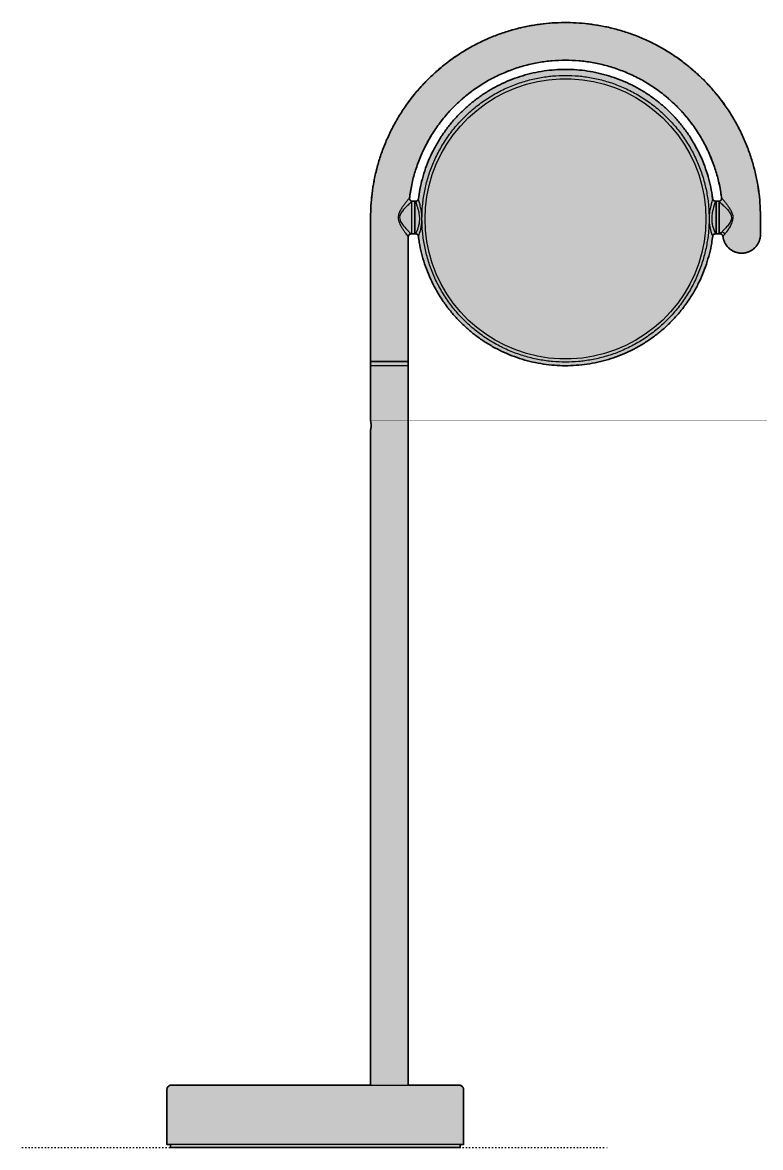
# Model space of a CAD drawing. Header units: millimetres. Extents: x 0 to 638, y -299 to 379.
# Drawn here: x 0 to 248.7, y 0 to 379 of the extents above; entities that cross this region are included whole.
import ezdxf

# ---------------------------------------------------------------- set-up
doc = ezdxf.new("R2010")
doc.units = ezdxf.units.MM
doc.linetypes.add('Dots', pattern=[1, 0, -1])
doc.layers.add('Blocks', color=7, linetype='Continuous')
doc.layers.add('Blocks$Fill', color=7, linetype='Continuous', true_color=0xffffff)
for name, color, linetype, lineweight, true_color in [('Blocks$Inner', 7, 'Continuous', 25, 0x007f00), ('Blocks$Outline', 7, 'Continuous', 35, 0xff3f3f), ('Groud', 7, 'Dots', 25, 0x243775)]:
    doc.layers.add(name, color=color, linetype=linetype, lineweight=lineweight, true_color=true_color)

# ---------------------------------------------------------------- blocks, each defined once
blk = doc.blocks.new('Marselis Table Lamp Side')
at = {"layer": 'Blocks$Fill', "extrusion": (0, 0, -1)}
h = blk.add_hatch(color=256, dxfattribs=at)
h.paths.add_polyline_path([(-117.31, 244.8), (-117.31, 244.8), (-117.31, 244.79), (-117.31, 244.79), (-117.31, 244.79), (-117.31, 244.79), (-117.31, 244.79), (-117.31, 244.79), (-117.31, 263.3), (-117.31, 313.3), (-117.33, 314.76), (-117.38, 316.23), (-117.46, 317.71), (-117.58, 319.2), (-117.73, 320.71), (-117.92, 322.22), (-118.15, 323.73), (-118.41, 325.25), (-118.71, 326.78), (-119.05, 328.31), (-119.43, 329.85), (-119.85, 331.38), (-120.31, 332.91), (-120.81, 334.44), (-121.35, 335.96), (-121.93, 337.48), (-122.55, 339), (-123.21, 340.5), (-123.91, 341.99), (-124.65, 343.48), (-125.44, 344.94), (-126.26, 346.4), (-127.12, 347.83), (-128.02, 349.25), (-128.96, 350.65), (-129.94, 352.03), (-130.96, 353.38), (-132.01, 354.71), (-133.09, 356.01), (-134.22, 357.29), (-135.37, 358.54), (-136.56, 359.76), (-137.77, 360.94), (-139.02, 362.1), (-140.3, 363.22), (-141.6, 364.31), (-142.93, 365.36), (-144.29, 366.37), (-145.66, 367.35), (-147.06, 368.29), (-148.48, 369.19), (-149.92, 370.05), (-151.37, 370.88), (-152.84, 371.66), (-154.32, 372.4), (-155.81, 373.1), (-157.32, 373.77), (-158.83, 374.39), (-160.35, 374.97), (-161.87, 375.51), (-163.4, 376.01), (-164.94, 376.46), (-166.47, 376.88), (-168, 377.26), (-169.53, 377.6), (-171.06, 377.9), (-172.58, 378.17), (-174.1, 378.39), (-175.61, 378.58), (-177.11, 378.73), (-178.6, 378.85), (-180.08, 378.93), (-181.56, 378.98), (-183.01, 379), (-184.47, 378.98), (-185.94, 378.93), (-187.42, 378.85), (-188.92, 378.73), (-190.42, 378.58), (-191.93, 378.39), (-193.45, 378.17), (-194.97, 377.9), (-196.5, 377.6), (-198.03, 377.26), (-199.56, 376.88), (-201.09, 376.46), (-202.62, 376.01), (-204.15, 375.51), (-205.68, 374.97), (-207.2, 374.39), (-208.71, 373.77), (-210.21, 373.1), (-211.71, 372.4), (-213.19, 371.66), (-214.66, 370.88), (-216.11, 370.05), (-217.55, 369.19), (-218.97, 368.29), (-220.36, 367.35), (-221.74, 366.37), (-223.09, 365.36), (-224.42, 364.31), (-225.73, 363.22), (-227, 362.1), (-228.25, 360.94), (-229.47, 359.76), (-230.66, 358.54), (-231.81, 357.29), (-232.93, 356.01), (-234.02, 354.71), (-235.07, 353.38), (-236.09, 352.03), (-237.06, 350.65), (-238, 349.25), (-238.91, 347.83), (-239.77, 346.4), (-240.59, 344.94), (-241.37, 343.48), (-242.12, 341.99), (-242.82, 340.5), (-243.48, 339), (-244.1, 337.48), (-244.68, 335.96), (-245.22, 334.44), (-245.72, 332.91), (-246.18, 331.38), (-246.6, 329.85), (-246.98, 328.31), (-247.32, 326.78), (-247.62, 325.25), (-247.88, 323.73), (-248.11, 322.22), (-248.29, 320.71), (-248.45, 319.2), (-248.57, 317.71), (-248.65, 316.23), (-248.7, 314.76), (-248.71, 313.3), (-248.71, 307.65), (-248.71, 307.51), (-248.71, 307.38), (-248.7, 307.24), (-248.69, 307.1), (-248.68, 306.96), (-248.66, 306.82), (-248.64, 306.67), (-248.61, 306.53), (-248.59, 306.39), (-248.56, 306.25), (-248.52, 306.1), (-248.48, 305.96), (-248.44, 305.82), (-248.4, 305.67), (-248.35, 305.53), (-248.3, 305.39), (-248.24, 305.25), (-248.18, 305.11), (-248.12, 304.97), (-248.05, 304.83), (-247.98, 304.69), (-247.91, 304.55), (-247.83, 304.42), (-247.75, 304.29), (-247.66, 304.15), (-247.58, 304.02), (-247.49, 303.9), (-247.39, 303.77), (-247.29, 303.65), (-247.19, 303.53), (-247.09, 303.41), (-246.98, 303.29), (-246.87, 303.18), (-246.76, 303.07), (-246.64, 302.96), (-246.53, 302.86), (-246.41, 302.75), (-246.29, 302.66), (-246.16, 302.56), (-246.03, 302.47), (-245.91, 302.38), (-245.78, 302.29), (-245.64, 302.21), (-245.51, 302.13), (-245.38, 302.06), (-245.24, 301.99), (-245.1, 301.92), (-244.97, 301.86), (-244.83, 301.8), (-244.69, 301.74), (-244.55, 301.69), (-244.41, 301.64), (-244.27, 301.59), (-244.12, 301.55), (-243.98, 301.51), (-243.84, 301.47), (-243.7, 301.44), (-243.56, 301.41), (-243.42, 301.39), (-243.28, 301.37), (-243.14, 301.35), (-243.01, 301.33), (-242.87, 301.32), (-242.73, 301.31), (-242.59, 301.3), (-242.46, 301.3), (-242.32, 301.3), (-242.18, 301.3), (-242.04, 301.31), (-241.89, 301.32), (-241.75, 301.33), (-241.61, 301.35), (-241.46, 301.36), (-241.32, 301.39), (-241.17, 301.41), (-241.03, 301.44), (-240.88, 301.47), (-240.74, 301.51), (-240.59, 301.55), (-240.45, 301.6), (-240.3, 301.64), (-240.16, 301.69), (-240.02, 301.75), (-239.88, 301.81), (-239.73, 301.87), (-239.59, 301.94), (-239.45, 302.01), (-239.32, 302.08), (-239.18, 302.16), (-239.05, 302.24), (-238.91, 302.32), (-238.78, 302.41), (-238.65, 302.5), (-238.53, 302.59), (-238.4, 302.69), (-238.28, 302.79), (-238.16, 302.89), (-238.04, 303), (-237.93, 303.1), (-237.82, 303.22), (-237.71, 303.33), (-237.6, 303.45), (-237.5, 303.56), (-237.4, 303.69), (-237.31, 303.81), (-237.21, 303.93), (-237.13, 304.06), (-237.04, 304.19), (-236.96, 304.32), (-236.88, 304.45), (-236.8, 304.58), (-236.73, 304.72), (-236.66, 304.85), (-236.6, 304.99), (-236.54, 305.12), (-236.48, 305.26), (-236.43, 305.4), (-236.37, 305.54), (-236.33, 305.68), (-236.28, 305.82), (-236.24, 305.95), (-236.21, 306.09), (-236.17, 306.23), (-236.14, 306.37), (-236.12, 306.51), (-236.09, 306.64), (-236.07, 306.78), (-236.06, 306.92), (-236.06, 306.92), (-236.05, 306.94), (-236.05, 306.96), (-236.05, 306.98), (-236.04, 307), (-236.04, 307.02), (-236.03, 307.04), (-236.03, 307.06), (-236.02, 307.08), (-236.02, 307.1), (-236.01, 307.13), (-236, 307.15), (-235.99, 307.17), (-235.98, 307.19), (-235.98, 307.21), (-235.97, 307.23), (-235.96, 307.25), (-235.95, 307.27), (-235.93, 307.29), (-235.92, 307.31), (-235.91, 307.33), (-235.9, 307.35), (-235.88, 307.37), (-235.87, 307.39), (-235.86, 307.41), (-235.84, 307.43), (-235.83, 307.44), (-235.81, 307.46), (-235.8, 307.48), (-235.78, 307.5), (-235.76, 307.51), (-235.75, 307.53), (-235.73, 307.55), (-235.71, 307.56), (-235.69, 307.58), (-235.67, 307.59), (-235.65, 307.61), (-235.63, 307.62), (-235.62, 307.63), (-235.6, 307.65), (-235.58, 307.66), (-235.55, 307.67), (-235.53, 307.68), (-235.51, 307.69), (-235.49, 307.7), (-235.47, 307.71), (-235.45, 307.72), (-235.43, 307.73), (-235.41, 307.74), (-235.39, 307.75), (-235.36, 307.75), (-235.34, 307.76), (-235.32, 307.77), (-235.3, 307.77), (-235.28, 307.78), (-235.25, 307.78), (-235.23, 307.79), (-235.21, 307.79), (-235.19, 307.79), (-235.17, 307.79), (-235.15, 307.8), (-235.13, 307.8), (-235.1, 307.8), (-235.08, 307.8), (-235.06, 307.8), (-234.76, 307.8), (-233.76, 307.8), (-233.56, 307.8), (-233.56, 307.8), (-233.41, 307.78), (-233.37, 307.77), (-233.33, 307.76), (-233.31, 307.76), (-233.29, 307.75), (-233.27, 307.75), (-233.25, 307.74), (-233.22, 307.73), (-233.2, 307.72), (-233.18, 307.71), (-233.16, 307.7), (-233.14, 307.69), (-233.12, 307.68), (-233.1, 307.67), (-233.08, 307.66), (-233.06, 307.65), (-233.04, 307.63), (-233.02, 307.62), (-233, 307.6), (-232.98, 307.59), (-232.96, 307.57), (-232.94, 307.56), (-232.92, 307.54), (-232.91, 307.53), (-232.9, 307.52), (-232.88, 307.5), (-232.87, 307.49), (-232.86, 307.48), (-232.85, 307.46), (-232.83, 307.45), (-232.82, 307.44), (-232.81, 307.42), (-232.8, 307.41), (-232.79, 307.39), (-232.78, 307.38), (-232.77, 307.36), (-232.76, 307.35), (-232.74, 307.32), (-232.72, 307.29), (-232.71, 307.26), (-232.69, 307.24), (-232.68, 307.21), (-232.67, 307.19), (-232.67, 307.18), (-232.66, 307.17), (-232.66, 307.15), (-232.65, 307.14), (-232.65, 307.12), (-232.64, 307.11), (-232.64, 307.1), (-232.64, 307.08), (-232.63, 307.07), (-232.63, 307.05), (-232.62, 307), (-232.11, 303.81), (-231.93, 302.91), (-231.72, 302.01), (-231.5, 301.12), (-231.02, 299.35), (-230.75, 298.47), (-230.47, 297.59), (-230.18, 296.72), (-229.86, 295.86), (-229.53, 295), (-229.19, 294.15), (-228.83, 293.3), (-228.45, 292.47), (-228.06, 291.63), (-227.65, 290.81), (-227.23, 289.99), (-226.79, 289.18), (-226.34, 288.38), (-225.87, 287.59), (-225.39, 286.81), (-224.89, 286.03), (-224.38, 285.27), (-223.86, 284.51), (-223.32, 283.77), (-222.77, 283.03), (-222.21, 282.31), (-221.63, 281.59), (-221.04, 280.89), (-220.43, 280.19), (-219.82, 279.51), (-219.19, 278.84), (-218.54, 278.18), (-217.89, 277.54), (-217.23, 276.9), (-216.55, 276.28), (-215.86, 275.67), (-215.16, 275.07), (-214.45, 274.49), (-213.73, 273.92), (-213, 273.36), (-212.26, 272.81), (-211.5, 272.28), (-210.74, 271.77), (-209.97, 271.26), (-209.19, 270.78), (-208.4, 270.3), (-207.61, 269.84), (-206.8, 269.4), (-205.99, 268.97), (-205.16, 268.55), (-204.34, 268.15), (-203.5, 267.77), (-202.66, 267.4), (-201.81, 267.05), (-200.95, 266.71), (-200.09, 266.39), (-199.22, 266.08), (-198.35, 265.79), (-197.47, 265.52), (-196.58, 265.26), (-195.69, 265.02), (-194.8, 264.79), (-193.9, 264.59), (-193, 264.39), (-192.1, 264.22), (-191.19, 264.06), (-190.28, 263.92), (-189.37, 263.79), (-188.46, 263.68), (-187.54, 263.59), (-186.62, 263.52), (-185.7, 263.46), (-184.79, 263.42), (-183.86, 263.39), (-182.94, 263.39), (-182.02, 263.4), (-181.1, 263.42), (-180.18, 263.47), (-179.26, 263.53), (-178.35, 263.61), (-177.43, 263.7), (-176.52, 263.81), (-175.61, 263.94), (-174.7, 264.08), (-173.79, 264.24), (-172.89, 264.42), (-171.99, 264.62), (-171.09, 264.83), (-170.2, 265.05), (-169.31, 265.3), (-168.43, 265.56), (-167.55, 265.84), (-166.68, 266.13), (-165.81, 266.44), (-164.95, 266.76), (-164.09, 267.1), (-163.24, 267.46), (-162.4, 267.83), (-161.56, 268.21), (-160.74, 268.62), (-159.92, 269.03), (-159.1, 269.46), (-158.3, 269.91), (-157.5, 270.37), (-156.71, 270.85), (-155.94, 271.34), (-155.17, 271.84), (-154.41, 272.36), (-153.66, 272.9), (-152.92, 273.44), (-152.19, 274), (-151.47, 274.58), (-150.76, 275.16), (-150.06, 275.76), (-149.37, 276.37), (-148.7, 277), (-148.03, 277.64), (-147.38, 278.29), (-146.74, 278.95), (-146.11, 279.62), (-145.5, 280.3), (-144.9, 281), (-144.31, 281.7), (-143.73, 282.42), (-143.17, 283.15), (-142.62, 283.89), (-142.08, 284.63), (-141.56, 285.39), (-141.05, 286.16), (-140.56, 286.93), (-140.08, 287.72), (-139.62, 288.51), (-139.17, 289.31), (-138.73, 290.12), (-138.31, 290.94), (-137.91, 291.77), (-137.52, 292.6), (-137.14, 293.44), (-136.78, 294.29), (-136.44, 295.14), (-136.11, 296), (-135.8, 296.86), (-135.51, 297.73), (-135.23, 298.61), (-134.97, 299.49), (-134.49, 301.26), (-134.27, 302.16), (-134.07, 303.05), (-133.89, 303.96), (-133.73, 304.86), (-133.58, 305.94), (-133.44, 307.02), (-133.43, 307.05), (-133.34, 307.23), (-133.32, 307.26), (-133.3, 307.3), (-133.29, 307.32), (-133.28, 307.33), (-133.27, 307.35), (-133.26, 307.37), (-133.24, 307.39), (-133.23, 307.4), (-133.22, 307.42), (-133.21, 307.43), (-133.19, 307.45), (-133.18, 307.47), (-133.17, 307.48), (-133.15, 307.5), (-133.14, 307.51), (-133.12, 307.53), (-133.11, 307.54), (-133.09, 307.55), (-133.08, 307.57), (-133.06, 307.58), (-133.04, 307.6), (-133.02, 307.61), (-133, 307.62), (-132.99, 307.64), (-132.97, 307.65), (-132.95, 307.66), (-132.93, 307.67), (-132.91, 307.68), (-132.89, 307.69), (-132.87, 307.7), (-132.85, 307.71), (-132.83, 307.72), (-132.8, 307.73), (-132.78, 307.74), (-132.76, 307.74), (-132.74, 307.75), (-132.72, 307.76), (-132.7, 307.76), (-132.66, 307.77), (-132.47, 307.8), (-131.26, 307.8), (-131.01, 307.8), (-130.99, 307.8), (-130.97, 307.8), (-130.95, 307.8), (-130.92, 307.8), (-130.9, 307.79), (-130.88, 307.79), (-130.85, 307.79), (-130.83, 307.78), (-130.81, 307.78), (-130.79, 307.77), (-130.76, 307.77), (-130.74, 307.76), (-130.72, 307.75), (-130.69, 307.75), (-130.67, 307.74), (-130.65, 307.73), (-130.62, 307.72), (-130.6, 307.71), (-130.58, 307.7), (-130.55, 307.69), (-130.53, 307.68), (-130.51, 307.66), (-130.49, 307.65), (-130.47, 307.64), (-130.45, 307.62), (-130.42, 307.61), (-130.4, 307.59), (-130.38, 307.58), (-130.36, 307.56), (-130.34, 307.54), (-130.32, 307.53), (-130.31, 307.51), (-130.29, 307.49), (-130.27, 307.47), (-130.25, 307.45), (-130.24, 307.43), (-130.22, 307.41), (-130.21, 307.39), (-130.19, 307.37), (-130.18, 307.35), (-130.16, 307.33), (-130.15, 307.3), (-130.14, 307.28), (-130.13, 307.26), (-130.11, 307.24), (-130.1, 307.21), (-130.09, 307.19), (-130.08, 307.17), (-130.07, 307.14), (-130.07, 307.12), (-130.06, 307.1), (-130.05, 307.08), (-130.05, 307.05), (-130.04, 307.03), (-130.03, 307.01), (-130.03, 306.98), (-130.03, 306.96), (-130.02, 306.94), (-130.02, 306.91), (-130.02, 306.89), (-130.02, 306.87), (-130.01, 306.84), (-130.01, 306.82), (-130.01, 306.8), (-130.01, 306.8), (-130.01, 306.8), (-130.01, 306.8), (-130.01, 264.8), (-130.01, 21), (-147.16, 21), (-147.2, 21), (-147.23, 21), (-147.26, 21), (-147.3, 20.99), (-147.33, 20.99), (-147.37, 20.99), (-147.4, 20.98), (-147.44, 20.97), (-147.47, 20.97), (-147.51, 20.96), (-147.54, 20.95), (-147.58, 20.94), (-147.61, 20.93), (-147.65, 20.92), (-147.68, 20.91), (-147.72, 20.89), (-147.75, 20.88), (-147.78, 20.87), (-147.82, 20.85), (-147.85, 20.83), (-147.89, 20.81), (-147.92, 20.8), (-147.95, 20.78), (-147.98, 20.76), (-148.02, 20.73), (-148.05, 20.71), (-148.08, 20.69), (-148.11, 20.66), (-148.14, 20.64), (-148.17, 20.61), (-148.2, 20.59), (-148.22, 20.56), (-148.25, 20.53), (-148.28, 20.5), (-148.3, 20.48), (-148.33, 20.45), (-148.35, 20.42), (-148.38, 20.38), (-148.4, 20.35), (-148.42, 20.32), (-148.44, 20.29), (-148.46, 20.26), (-148.48, 20.22), (-148.5, 20.19), (-148.51, 20.16), (-148.53, 20.12), (-148.54, 20.09), (-148.56, 20.05), (-148.57, 20.02), (-148.58, 19.98), (-148.6, 19.95), (-148.61, 19.91), (-148.62, 19.88), (-148.62, 19.84), (-148.63, 19.81), (-148.64, 19.77), (-148.64, 19.74), (-148.65, 19.7), (-148.65, 19.67), (-148.66, 19.63), (-148.66, 19.6), (-148.66, 19.57), (-148.66, 19.53), (-148.66, 19.5), (-148.66, 1), (-147.46, 1), (-147.46, 0), (-49.86, 0), (-49.86, 1), (-48.66, 1), (-48.66, 7), (-48.67, 7.11), (-48.7, 8.54), (-48.7, 9.86), (-48.66, 10.99), (-48.66, 10.99), (-48.66, 10.99), (-48.66, 10.99), (-48.66, 10.99), (-48.66, 10.99), (-48.66, 10.99), (-48.66, 10.99), (-48.66, 10.98), (-48.66, 10.97), (-48.66, 19.5), (-48.66, 19.53), (-48.67, 19.57), (-48.67, 19.6), (-48.67, 19.63), (-48.67, 19.67), (-48.68, 19.7), (-48.68, 19.74), (-48.69, 19.77), (-48.7, 19.81), (-48.7, 19.84), (-48.71, 19.88), (-48.72, 19.91), (-48.73, 19.95), (-48.74, 19.98), (-48.76, 20.02), (-48.77, 20.05), (-48.78, 20.09), (-48.8, 20.12), (-48.81, 20.16), (-48.83, 20.19), (-48.85, 20.22), (-48.87, 20.26), (-48.89, 20.29), (-48.91, 20.32), (-48.93, 20.35), (-48.95, 20.38), (-48.98, 20.42), (-49, 20.45), (-49.02, 20.48), (-49.05, 20.5), (-49.08, 20.53), (-49.1, 20.56), (-49.13, 20.59), (-49.16, 20.61), (-49.19, 20.64), (-49.22, 20.66), (-49.25, 20.69), (-49.28, 20.71), (-49.31, 20.73), (-49.34, 20.76), (-49.38, 20.78), (-49.41, 20.8), (-49.44, 20.81), (-49.47, 20.83), (-49.51, 20.85), (-49.54, 20.87), (-49.58, 20.88), (-49.61, 20.89), (-49.65, 20.91), (-49.68, 20.92), (-49.72, 20.93), (-49.75, 20.94), (-49.79, 20.95), (-49.82, 20.96), (-49.86, 20.97), (-49.89, 20.97), (-49.93, 20.98), (-49.96, 20.99), (-49.99, 20.99), (-50.03, 20.99), (-50.06, 21), (-50.1, 21), (-50.13, 21), (-50.16, 21), (-98.66, 21), (-117.31, 21), (-117.31, 241.82), (-117.32, 241.86), (-117.34, 241.91), (-117.36, 242.03), (-117.39, 242.17), (-117.42, 242.32), (-117.44, 242.46), (-117.45, 242.55), (-117.46, 242.64), (-117.48, 242.86), (-117.48, 242.98), (-117.49, 243.1), (-117.49, 243.23), (-117.49, 243.35), (-117.49, 243.48), (-117.49, 243.6), (-117.48, 243.72), (-117.47, 243.83), (-117.46, 243.95), (-117.45, 244.06), (-117.42, 244.26), (-117.39, 244.44), (-117.36, 244.58), (-117.34, 244.7)], flags=0)
h.paths.add_polyline_path([(-133.41, 319.62), (-133.93, 322.81), (-134.11, 323.71), (-134.31, 324.61), (-134.53, 325.5), (-134.76, 326.39), (-135.28, 328.15), (-135.56, 329.03), (-135.86, 329.9), (-136.17, 330.76), (-136.5, 331.62), (-136.85, 332.47), (-137.21, 333.32), (-137.59, 334.15), (-137.98, 334.99), (-138.39, 335.81), (-138.81, 336.63), (-139.25, 337.43), (-139.7, 338.24), (-140.17, 339.03), (-140.65, 339.81), (-141.15, 340.58), (-141.66, 341.35), (-142.18, 342.1), (-142.72, 342.85), (-143.27, 343.59), (-143.83, 344.31), (-144.41, 345.03), (-145, 345.73), (-145.61, 346.42), (-146.23, 347.1), (-146.86, 347.77), (-147.5, 348.43), (-148.15, 349.08), (-148.82, 349.71), (-149.5, 350.34), (-150.18, 350.95), (-150.88, 351.54), (-151.59, 352.13), (-152.32, 352.7), (-153.05, 353.26), (-153.79, 353.8), (-154.54, 354.33), (-155.3, 354.85), (-156.07, 355.35), (-156.85, 355.84), (-157.64, 356.31), (-158.44, 356.77), (-159.25, 357.21), (-160.06, 357.64), (-160.88, 358.06), (-161.71, 358.46), (-162.55, 358.84), (-163.39, 359.21), (-164.24, 359.56), (-165.1, 359.9), (-165.96, 360.22), (-166.83, 360.53), (-167.7, 360.81), (-168.58, 361.09), (-169.47, 361.35), (-170.35, 361.59), (-171.25, 361.81), (-172.14, 362.02), (-173.04, 362.21), (-173.95, 362.39), (-174.86, 362.54), (-175.77, 362.69), (-176.68, 362.81), (-177.59, 362.92), (-178.51, 363.01), (-179.43, 363.08), (-180.34, 363.14), (-181.26, 363.18), (-182.18, 363.21), (-183.11, 363.21), (-184.03, 363.2), (-184.95, 363.18), (-185.87, 363.13), (-186.79, 363.07), (-187.7, 362.99), (-188.62, 362.9), (-189.53, 362.79), (-190.44, 362.66), (-191.35, 362.51), (-192.26, 362.35), (-193.16, 362.17), (-194.06, 361.98), (-194.96, 361.77), (-195.85, 361.54), (-196.74, 361.3), (-197.62, 361.03), (-198.5, 360.76), (-199.37, 360.47), (-200.24, 360.16), (-201.1, 359.83), (-201.96, 359.49), (-202.81, 359.14), (-203.65, 358.76), (-204.48, 358.38), (-205.31, 357.97), (-206.13, 357.56), (-206.94, 357.12), (-207.75, 356.68), (-208.54, 356.22), (-209.33, 355.74), (-210.11, 355.25), (-210.88, 354.74), (-211.64, 354.22), (-212.39, 353.69), (-213.13, 353.14), (-213.86, 352.58), (-214.58, 352.01), (-215.29, 351.42), (-215.98, 350.82), (-216.67, 350.21), (-217.35, 349.59), (-218.01, 348.95), (-218.66, 348.3), (-219.3, 347.64), (-219.93, 346.96), (-220.54, 346.28), (-221.15, 345.59), (-221.73, 344.88), (-222.31, 344.16), (-222.87, 343.43), (-223.42, 342.7), (-223.96, 341.95), (-224.48, 341.19), (-224.99, 340.42), (-225.48, 339.65), (-225.96, 338.86), (-226.42, 338.07), (-226.87, 337.27), (-227.31, 336.46), (-227.73, 335.64), (-228.13, 334.81), (-228.52, 333.98), (-228.89, 333.14), (-229.25, 332.29), (-229.59, 331.44), (-229.92, 330.58), (-230.23, 329.72), (-230.53, 328.85), (-230.81, 327.97), (-231.07, 327.09), (-231.31, 326.2), (-231.76, 324.42), (-231.96, 323.52), (-232.15, 322.62), (-232.31, 321.72), (-232.44, 320.81), (-232.58, 319.59), (-232.59, 319.59), (-232.59, 319.59), (-232.59, 319.59), (-232.59, 319.59), (-232.59, 319.59), (-232.59, 319.59), (-232.6, 319.59), (-232.6, 319.59), (-232.6, 319.58), (-232.6, 319.58), (-232.6, 319.58), (-232.6, 319.58), (-232.61, 319.58), (-232.61, 319.58), (-232.61, 319.58), (-232.61, 319.58), (-232.61, 319.57), (-232.61, 319.57), (-232.61, 319.57), (-232.61, 319.57), (-232.61, 319.57), (-232.62, 319.57), (-232.62, 319.57), (-232.62, 319.57), (-232.62, 319.56), (-232.62, 319.56), (-232.62, 319.56), (-232.62, 319.56), (-232.62, 319.56), (-232.62, 319.55), (-232.63, 319.55), (-232.63, 319.55), (-232.63, 319.55), (-232.63, 319.54), (-232.63, 319.54), (-232.63, 319.54), (-232.63, 319.53), (-232.64, 319.49), (-232.65, 319.47), (-232.65, 319.45), (-232.66, 319.44), (-232.67, 319.42), (-232.67, 319.4), (-232.68, 319.39), (-232.69, 319.37), (-232.7, 319.35), (-232.71, 319.33), (-232.72, 319.32), (-232.73, 319.3), (-232.74, 319.28), (-232.75, 319.27), (-232.76, 319.25), (-232.77, 319.23), (-232.78, 319.22), (-232.79, 319.2), (-232.81, 319.18), (-232.82, 319.17), (-232.83, 319.15), (-232.85, 319.13), (-232.86, 319.12), (-232.88, 319.1), (-232.89, 319.09), (-232.91, 319.07), (-232.92, 319.06), (-232.94, 319.04), (-232.96, 319.03), (-232.97, 319.01), (-232.99, 319), (-233.01, 318.99), (-233.03, 318.97), (-233.05, 318.96), (-233.07, 318.95), (-233.08, 318.94), (-233.1, 318.93), (-233.12, 318.91), (-233.15, 318.9), (-233.17, 318.89), (-233.19, 318.88), (-233.21, 318.87), (-233.23, 318.87), (-233.25, 318.86), (-233.27, 318.85), (-233.29, 318.84), (-233.32, 318.84), (-233.34, 318.83), (-233.35, 318.83), (-233.37, 318.83), (-233.4, 318.82), (-233.52, 318.81), (-233.55, 318.81), (-233.58, 318.8), (-233.58, 318.8), (-233.58, 318.8), (-233.58, 318.8), (-233.58, 318.8), (-233.58, 318.8), (-233.58, 318.8), (-233.58, 318.8), (-233.58, 318.8), (-233.58, 318.8), (-233.58, 318.8), (-233.58, 318.8), (-233.58, 318.8), (-233.76, 318.8), (-234.76, 318.8), (-234.79, 318.8), (-234.81, 318.81), (-234.83, 318.81), (-234.85, 318.82), (-234.87, 318.82), (-234.89, 318.83), (-234.92, 318.84), (-234.94, 318.85), (-234.96, 318.85), (-234.98, 318.86), (-235, 318.87), (-235.02, 318.88), (-235.05, 318.89), (-235.07, 318.9), (-235.09, 318.92), (-235.11, 318.93), (-235.13, 318.94), (-235.15, 318.95), (-235.17, 318.97), (-235.19, 318.98), (-235.21, 319), (-235.23, 319.01), (-235.25, 319.03), (-235.27, 319.05), (-235.29, 319.06), (-235.31, 319.08), (-235.32, 319.1), (-235.34, 319.12), (-235.36, 319.14), (-235.37, 319.16), (-235.39, 319.18), (-235.41, 319.2), (-235.42, 319.22), (-235.44, 319.24), (-235.45, 319.26), (-235.46, 319.28), (-235.47, 319.3), (-235.49, 319.33), (-235.5, 319.35), (-235.51, 319.37), (-235.52, 319.39), (-235.53, 319.42), (-235.54, 319.44), (-235.55, 319.46), (-235.56, 319.49), (-235.56, 319.51), (-235.57, 319.53), (-235.58, 319.56), (-235.58, 319.58), (-235.59, 319.6), (-235.59, 319.63), (-235.59, 319.65), (-235.6, 319.68), (-235.6, 319.7), (-235.6, 319.72), (-235.6, 319.75), (-235.61, 319.77), (-235.61, 319.79), (-235.61, 319.81), (-235.61, 319.84), (-235.6, 319.86), (-235.6, 319.88), (-235.6, 319.9), (-235.6, 319.92), (-235.45, 321.01), (-235.28, 322.11), (-235.08, 323.21), (-234.86, 324.31), (-234.61, 325.42), (-234.34, 326.52), (-234.04, 327.63), (-233.71, 328.74), (-233.36, 329.85), (-232.99, 330.96), (-232.58, 332.06), (-232.15, 333.16), (-231.69, 334.26), (-231.21, 335.35), (-230.7, 336.44), (-230.16, 337.52), (-229.59, 338.59), (-229, 339.65), (-228.38, 340.7), (-227.74, 341.74), (-227.06, 342.77), (-226.37, 343.79), (-225.64, 344.79), (-224.89, 345.78), (-224.12, 346.75), (-223.33, 347.71), (-222.5, 348.65), (-221.66, 349.57), (-220.8, 350.47), (-219.91, 351.35), (-219, 352.21), (-218.07, 353.05), (-217.12, 353.87), (-216.15, 354.66), (-215.17, 355.43), (-214.17, 356.18), (-213.15, 356.9), (-212.11, 357.6), (-211.07, 358.27), (-210, 358.91), (-208.93, 359.53), (-207.84, 360.12), (-206.75, 360.69), (-205.64, 361.23), (-204.53, 361.74), (-203.41, 362.22), (-202.28, 362.67), (-201.15, 363.1), (-200.01, 363.5), (-198.87, 363.87), (-197.72, 364.22), (-196.58, 364.54), (-195.43, 364.83), (-194.28, 365.09), (-193.14, 365.32), (-191.99, 365.53), (-190.85, 365.72), (-189.72, 365.87), (-188.58, 366.01), (-187.46, 366.11), (-186.34, 366.2), (-185.22, 366.25), (-184.11, 366.29), (-183.01, 366.3), (-181.91, 366.29), (-180.81, 366.25), (-179.69, 366.2), (-178.57, 366.11), (-177.44, 366.01), (-176.31, 365.87), (-175.17, 365.72), (-174.03, 365.53), (-172.89, 365.32), (-171.74, 365.09), (-170.6, 364.83), (-169.45, 364.54), (-168.3, 364.22), (-167.16, 363.87), (-166.02, 363.5), (-164.88, 363.1), (-163.75, 362.67), (-162.62, 362.22), (-161.5, 361.74), (-160.38, 361.23), (-159.28, 360.69), (-158.18, 360.12), (-157.1, 359.53), (-156.02, 358.91), (-154.96, 358.27), (-153.91, 357.6), (-152.88, 356.9), (-151.86, 356.18), (-150.86, 355.43), (-149.87, 354.66), (-148.91, 353.87), (-147.96, 353.05), (-147.03, 352.21), (-146.12, 351.35), (-145.23, 350.47), (-144.37, 349.57), (-143.52, 348.65), (-142.7, 347.71), (-141.9, 346.75), (-141.13, 345.78), (-140.38, 344.79), (-139.66, 343.79), (-138.96, 342.77), (-138.29, 341.74), (-137.65, 340.7), (-137.03, 339.65), (-136.43, 338.59), (-135.87, 337.52), (-135.33, 336.44), (-134.82, 335.35), (-134.33, 334.26), (-133.88, 333.16), (-133.44, 332.06), (-133.04, 330.96), (-132.66, 329.85), (-132.31, 328.74), (-131.99, 327.63), (-131.69, 326.52), (-131.42, 325.42), (-131.17, 324.31), (-130.95, 323.21), (-130.75, 322.11), (-130.58, 321.01), (-130.43, 319.92), (-130.43, 319.9), (-130.42, 319.88), (-130.42, 319.86), (-130.42, 319.84), (-130.42, 319.81), (-130.42, 319.79), (-130.42, 319.77), (-130.42, 319.75), (-130.42, 319.72), (-130.43, 319.7), (-130.43, 319.68), (-130.43, 319.65), (-130.44, 319.63), (-130.44, 319.6), (-130.45, 319.58), (-130.45, 319.56), (-130.46, 319.53), (-130.46, 319.51), (-130.47, 319.49), (-130.48, 319.46), (-130.49, 319.44), (-130.5, 319.42), (-130.51, 319.39), (-130.52, 319.37), (-130.53, 319.35), (-130.54, 319.33), (-130.55, 319.3), (-130.56, 319.28), (-130.58, 319.26), (-130.59, 319.24), (-130.61, 319.22), (-130.62, 319.2), (-130.64, 319.18), (-130.65, 319.16), (-130.67, 319.14), (-130.69, 319.12), (-130.7, 319.1), (-130.72, 319.08), (-130.74, 319.06), (-130.76, 319.05), (-130.78, 319.03), (-130.8, 319.01), (-130.82, 319), (-130.84, 318.98), (-130.86, 318.97), (-130.88, 318.95), (-130.9, 318.94), (-130.92, 318.93), (-130.94, 318.92), (-130.96, 318.9), (-130.98, 318.89), (-131, 318.88), (-131.02, 318.87), (-131.05, 318.86), (-131.07, 318.85), (-131.09, 318.85), (-131.11, 318.84), (-131.13, 318.83), (-131.16, 318.82), (-131.18, 318.82), (-131.2, 318.81), (-131.22, 318.81), (-131.24, 318.8), (-131.26, 318.8), (-132.44, 318.8), (-132.45, 318.8), (-132.46, 318.8), (-132.47, 318.81), (-132.49, 318.81), (-132.51, 318.81), (-132.6, 318.82), (-132.63, 318.82), (-132.64, 318.82), (-132.65, 318.82), (-132.66, 318.82), (-132.67, 318.83), (-132.68, 318.83), (-132.69, 318.83), (-132.72, 318.84), (-132.74, 318.84), (-132.76, 318.85), (-132.78, 318.86), (-132.8, 318.87), (-132.82, 318.88), (-132.85, 318.89), (-132.87, 318.9), (-132.89, 318.91), (-132.91, 318.92), (-132.93, 318.93), (-132.95, 318.94), (-132.97, 318.95), (-132.98, 318.96), (-133, 318.98), (-133.02, 318.99), (-133.03, 319), (-133.05, 319.01), (-133.07, 319.03), (-133.08, 319.04), (-133.1, 319.05), (-133.11, 319.07), (-133.13, 319.08), (-133.14, 319.1), (-133.16, 319.11), (-133.17, 319.13), (-133.19, 319.14), (-133.2, 319.16), (-133.21, 319.17), (-133.22, 319.18), (-133.23, 319.2), (-133.25, 319.22), (-133.27, 319.25), (-133.29, 319.28), (-133.3, 319.31), (-133.32, 319.34), (-133.33, 319.37), (-133.35, 319.4), (-133.36, 319.42), (-133.37, 319.45), (-133.38, 319.48), (-133.39, 319.5), (-133.39, 319.52), (-133.4, 319.53), (-133.4, 319.54), (-133.4, 319.55), (-133.41, 319.57), (-133.41, 319.58), (-133.41, 319.59), (-133.41, 319.6)], flags=0)
at = {"layer": 'Blocks$Inner'}
for p, q in [((117.31, 21), (117.31, 241.82)), ((48.66, 10.97), (48.66, 19.5))]:
    blk.add_line(p, q, dxfattribs=at)
blk.add_lwpolyline([(135.69, 312.83), (135.84, 316.63), (136.3, 320.41), (137.06, 324.13), (138.12, 327.79), (139.47, 331.34), (141.11, 334.78), (143.01, 338.07), (145.18, 341.2), (147.59, 344.14), (150.23, 346.89), (153.08, 349.41), (156.13, 351.69), (159.35, 353.72), (162.73, 355.49), (166.23, 356.98), (169.85, 358.19), (173.55, 359.1), (177.31, 359.71), (181.11, 360.01), (184.92, 360.01), (188.72, 359.71), (192.48, 359.1), (196.18, 358.19), (199.8, 356.98), (203.3, 355.49), (206.68, 353.72), (209.9, 351.69), (212.94, 349.41), (215.8, 346.89), (218.44, 344.14), (220.85, 341.2), (223.01, 338.07), (224.92, 334.78), (226.55, 331.34), (227.9, 327.79), (228.96, 324.13), (229.73, 320.41), (230.19, 316.63), (230.34, 312.83), (230.19, 309.03), (229.73, 305.26), (228.96, 301.53), (227.9, 297.88), (226.55, 294.33), (224.92, 290.89), (223.01, 287.6), (220.85, 284.47), (218.44, 281.52), (215.8, 278.78), (212.94, 276.26), (209.9, 273.97), (206.68, 271.94), (203.3, 270.17), (199.8, 268.68), (196.18, 267.48), (192.48, 266.57), (188.72, 265.96), (184.92, 265.65), (181.11, 265.65), (177.31, 265.96), (173.55, 266.57), (169.85, 267.48), (166.23, 268.68), (162.73, 270.17), (159.35, 271.94), (156.13, 273.97), (153.08, 276.26), (150.23, 278.78), (147.59, 281.52), (145.18, 284.47), (143.01, 287.6), (141.11, 290.89), (139.47, 294.33), (138.12, 297.88), (137.06, 301.53), (136.3, 305.26), (135.84, 309.03)], close=True, dxfattribs=at)
for points in [[(131.01, 307.8), (131.26, 307.8), (131.26, 318.67)], [(132.47, 307.8), (132.26, 307.8), (131.26, 307.8), (131.26, 318.8), (132.26, 318.8), (132.44, 318.8)], [(233.58, 318.8), (233.76, 318.8), (234.76, 318.8), (234.76, 307.8), (234.76, 318.67)], [(117.31, 244.79), (117.31, 263.3), (117.31, 264.8), (117.31, 313.3)], [(235.06, 307.8), (234.76, 307.8), (233.76, 307.8), (233.56, 307.8)], [(130.01, 306.8), (130.01, 264.8), (130.01, 263.3), (130.01, 21)], [(130.01, 263.3), (123.66, 263.3), (117.31, 263.3)], [(148.66, 19.5), (148.66, 1), (98.66, 1), (48.66, 1), (48.66, 7)], [(50.16, 21), (98.66, 21), (147.16, 21)], [(147.46, 1), (147.46, 0), (49.86, 0), (49.86, 1)]]:
    blk.add_lwpolyline(points, dxfattribs=at)
for points in [[(132.26, 312.93, 0), (132.26, 318.8, 0), (132.26, 307.8, 0)], [(233.76, 312.93, 0), (233.76, 318.8, 0), (233.76, 307.8, 0)], [(123.66, 264.8, 0), (117.31, 264.8, 0), (130.01, 264.8, 0)]]:
    blk.add_polyline3d(points, close=True, dxfattribs=at)
at = {"layer": 'Blocks$Inner', "extrusion": (0, 0, -1)}
for centre, radius, start, end in [((-131.01, 306.8), 1, 0, 90), ((-235.5, 307.36), 1.19, 102.2896, 165.7603), ((-50.16, 19.5), 1.5, 0, 90), ((-147.16, 19.5), 1.5, 90, 180)]:
    blk.add_arc(centre, radius, start, end, dxfattribs=at)
at = {"layer": 'Blocks$Inner'}
for points, weights, knots in [([(117.31, 313.3), (117.31, 379), (183.01, 379), (248.71, 379), (248.71, 313.3)], [1, 0.707106781187, 1, 0.707106781187, 1], [290.325267, 290.325267, 290.325267, 393.526586, 393.526586, 496.727904, 496.727904, 496.727904]), ([(130.43, 319.92), (136.27, 366.3), (183.01, 366.3), (229.76, 366.3), (235.6, 319.92)], [1, 0.75, 1, 0.75, 1], [1.537612, 1.537612, 1.537612, 78.147442, 78.147442, 154.757272, 154.757272, 154.757272]), ([(134.62, 312.89), (134.71, 361.2), (183.01, 361.2), (231.32, 361.2), (231.41, 312.89)], [1, 0.707754234198, 1, 0.707754234198, 1], [1, 1, 1, 76.92592, 76.92592, 152.851839, 152.851839, 152.851839]), ([(231.41, 312.89), (231.32, 264.59), (183.01, 264.59), (134.71, 264.59), (134.62, 312.89)], [1, 0.707754443509, 1, 0.707754443509, 1], [543.926471, 543.926471, 543.926471, 619.852362, 619.852362, 695.778253, 695.778253, 695.778253]), ([(248.71, 307.65), (248.71, 301.66), (242.73, 301.31), (236.75, 300.96), (236.06, 306.92)], [1, 0.727296488919, 1, 0.727296488919, 1], [502.377918, 502.377918, 502.377918, 511.984475, 511.984475, 521.591031, 521.591031, 521.591031])]:
    blk.add_rational_spline(points, weights, degree=2, knots=knots, dxfattribs=at)
for points, knots in [([(133.41, 319.62), (133.58, 320.68), (133.9, 322.96), (134.72, 326.4), (135.82, 329.91), (137.17, 333.33), (138.77, 336.65), (140.61, 339.83), (142.68, 342.88), (144.97, 345.76), (147.47, 348.46), (150.15, 350.98), (153.02, 353.29), (156.05, 355.39), (159.23, 357.25), (162.53, 358.88), (165.95, 360.26), (169.45, 361.39), (173.04, 362.25), (176.67, 362.85), (180.34, 363.19), (184.03, 363.25), (187.71, 363.04), (191.36, 362.56), (194.97, 361.81), (198.51, 360.8), (201.97, 359.53), (205.33, 358.02), (208.57, 356.25), (211.66, 354.26), (214.61, 352.04), (217.38, 349.62), (219.96, 347), (222.35, 344.19), (224.52, 341.22), (226.46, 338.09), (228.17, 334.83), (229.64, 331.46), (230.85, 327.98), (231.79, 324.43), (232.37, 321.62), (232.54, 320), (232.58, 319.59)], [541.926471, 541.926471, 541.926471, 541.926471, 541.948904, 541.974397, 541.999891, 542.025385, 542.050879, 542.076374, 542.10187, 542.127367, 542.152866, 542.178365, 542.203865, 542.229367, 542.25487, 542.280374, 542.305879, 542.331385, 542.356893, 542.382401, 542.407909, 542.433418, 542.458928, 542.484437, 542.509947, 542.535456, 542.560965, 542.586473, 542.611981, 542.637488, 542.662994, 542.688498, 542.714002, 542.739504, 542.765005, 542.790505, 542.816004, 542.841502, 542.866999, 542.892494, 542.917989, 542.926471, 542.926471, 542.926471, 542.926471]), ([(130.43, 319.92), (130.43, 319.92), (130.42, 319.91), (130.36, 319.85), (130.32, 319.8), (130.17, 319.63), (130.03, 319.47), (129.7, 319.06), (129.5, 318.83), (129.09, 318.32), (128.87, 318.04), (128.43, 317.44), (128.2, 317.13), (127.76, 316.47), (127.55, 316.12), (127.15, 315.38), (126.97, 315), (126.77, 314.38), (126.72, 314.17), (126.65, 313.74), (126.63, 313.52), (126.63, 313.3)], [-1, -1, -1, -1, -0.9375, -0.9375, -0.875, -0.875, -0.75, -0.75, -0.625, -0.625, -0.5, -0.5, -0.375, -0.375, -0.25, -0.25, -0.125, -0.125, -0.0625, -0.0625, 0, 0, 0, 0]), ([(131.26, 318.67), (131.11, 318.54), (130.73, 318.22), (129.55, 317.17), (128.23, 315.85), (127.32, 314.5), (127.1, 313.69), (127.1, 313.36), (127.09, 313.3)], [12.688958, 12.688958, 12.688958, 12.688958, 12.851024, 13.090861, 13.401334, 13.573388, 13.668189, 13.688958, 13.688958, 13.688958, 13.688958]), ([(132.44, 318.8), (132.5, 318.81), (132.69, 318.81), (132.97, 318.93), (133.21, 319.15), (133.35, 319.38), (133.41, 319.55), (133.41, 319.61), (133.41, 319.62)], [540.926471, 540.926471, 540.926471, 540.926471, 541.06321, 541.322205, 541.556754, 541.747849, 541.909936, 541.926471, 541.926471, 541.926471, 541.926471]), ([(132.44, 318.8), (132.44, 318.74), (132.46, 318.62), (132.81, 317.68), (133.27, 316.33), (133.65, 314.69), (133.77, 313.38), (133.74, 312.1), (133.58, 310.81), (133.15, 309.34), (132.73, 308.32), (132.47, 307.8)], [0, 0, 0, 0, 0.103001, 0.213337, 0.320327, 0.421635, 0.52268, 0.542149, 0.641662, 0.751392, 1, 1, 1, 1]), ([(134.62, 312.89), (134.59, 313.57), (134.54, 314.92), (134.18, 316.82), (133.77, 318.38), (133.46, 319.43), (133.45, 319.56), (133.41, 319.62)], [695.778253, 695.778253, 695.778253, 695.778253, 695.982491, 696.186216, 696.396882, 696.611042, 696.778253, 696.778253, 696.778253, 696.778253]), ([(232.58, 319.59), (232.58, 319.57), (232.59, 319.5), (232.33, 318.65), (231.95, 317.23), (231.56, 315.38), (231.42, 313.85), (231.41, 313.04), (231.41, 312.9), (231.41, 312.89)], [542.926471, 542.926471, 542.926471, 542.926471, 543.064686, 543.257742, 543.461262, 543.680666, 543.883799, 543.923756, 543.926471, 543.926471, 543.926471, 543.926471]), ([(233.58, 318.8), (233.3, 317.91), (232.87, 316.69), (232.45, 315.09), (232.28, 313.75), (232.26, 312.48), (232.37, 311.19), (232.76, 309.66), (233.21, 308.5), (233.56, 307.8)], [1, 1, 1, 1, 1.291553, 1.401225, 1.500687, 1.520145, 1.621137, 1.72239, 2, 2, 2, 2]), ([(232.58, 319.59), (232.63, 319.57), (232.64, 319.45), (232.76, 319.21), (233, 318.97), (233.3, 318.82), (233.5, 318.81), (233.58, 318.8)], [0, 0, 0, 0, 0.083257, 0.307882, 0.558369, 0.822223, 1, 1, 1, 1]), ([(234.76, 318.67), (234.92, 318.54), (235.29, 318.22), (236.48, 317.17), (237.8, 315.85), (238.58, 314.69), (238.87, 313.92), (238.9, 313.59), (238.93, 313.3)], [23.055062, 23.055062, 23.055062, 23.055062, 23.217153, 23.457029, 23.767552, 23.939634, 23.953398, 24.055062, 24.055062, 24.055062, 24.055062]), ([(235.6, 319.92), (235.6, 319.92), (235.61, 319.91), (235.66, 319.85), (235.7, 319.8), (235.85, 319.63), (235.99, 319.47), (236.33, 319.06), (236.52, 318.83), (236.93, 318.32), (237.16, 318.04), (237.6, 317.44), (237.82, 317.13), (238.26, 316.47), (238.48, 316.12), (238.88, 315.38), (239.05, 315), (239.25, 314.38), (239.31, 314.17), (239.38, 313.74), (239.4, 313.52), (239.4, 313.3)], [0, 0, 0, 0, 0.0625, 0.0625, 0.125, 0.125, 0.25, 0.25, 0.375, 0.375, 0.5, 0.5, 0.625, 0.625, 0.75, 0.75, 0.875, 0.875, 0.9375, 0.9375, 1, 1, 1, 1]), ([(126.63, 313.3), (126.63, 312.87), (126.7, 312.45), (126.94, 311.64), (127.1, 311.26), (127.47, 310.53), (127.67, 310.18), (128.07, 309.52), (128.27, 309.21), (128.67, 308.63), (128.87, 308.35), (129.23, 307.84), (129.4, 307.62), (129.69, 307.23), (129.8, 307.07), (129.93, 306.91), (129.96, 306.87), (130, 306.81), (130.01, 306.8), (130.01, 306.8)], [0, 0, 0, 0, 0.125, 0.125, 0.25, 0.25, 0.375, 0.375, 0.5, 0.5, 0.625, 0.625, 0.75, 0.75, 0.875, 0.875, 0.9375, 0.9375, 1, 1, 1, 1]), ([(127.09, 313.3), (127.13, 312.99), (127.16, 312.64), (127.46, 311.84), (128.22, 310.67), (129.46, 309.33), (130.48, 308.31), (130.95, 307.86), (131, 307.82), (131.01, 307.8)], [13.688958, 13.688958, 13.688958, 13.688958, 13.784471, 13.797136, 13.959893, 14.229524, 14.432581, 14.593146, 14.688958, 14.688958, 14.688958, 14.688958]), ([(133.44, 307.02), (133.7, 307.54), (134.08, 308.74), (134.47, 310.46), (134.61, 311.94), (134.62, 312.74), (134.62, 312.88), (134.62, 312.89)], [0, 0, 0, 0, 0.523304, 0.748127, 0.956276, 0.997221, 1, 1, 1, 1]), ([(231.41, 312.89), (231.43, 312.22), (231.48, 310.89), (231.85, 309.12), (232.25, 307.75), (232.62, 307)], [152.851839, 152.851839, 152.851839, 152.851839, 153.060815, 153.269262, 153.851839, 153.851839, 153.851839, 153.851839]), ([(238.93, 313.3), (238.93, 313.16), (238.92, 313.02), (238.87, 312.74), (238.84, 312.61), (238.75, 312.34), (238.7, 312.21), (238.59, 311.97), (238.53, 311.84), (238.33, 311.49), (238.18, 311.27), (237.88, 310.85), (237.72, 310.64), (237.23, 310.06), (236.91, 309.71), (236.45, 309.22), (236.3, 309.06), (236.01, 308.78), (235.88, 308.64), (235.75, 308.52)], [24.055062, 24.055062, 24.055062, 24.055062, 24.117562, 24.117562, 24.180062, 24.180062, 24.242562, 24.242562, 24.305062, 24.305062, 24.430062, 24.430062, 24.555062, 24.555062, 24.805062, 24.805062, 24.930062, 24.930062, 25.055062, 25.055062, 25.055062, 25.055062]), ([(239.4, 313.3), (239.36, 312.89), (239.26, 311.91), (238.44, 310.24), (237.44, 308.72), (236.86, 307.93), (236.65, 307.65)], [1, 1, 1, 1, 1.169386, 1.410407, 1.78977, 2, 2, 2, 2]), ([(133.44, 307.02), (133.4, 307.1), (133.31, 307.32), (133.1, 307.57), (132.8, 307.76), (132.57, 307.78), (132.47, 307.8)], [526.549389, 526.549389, 526.549389, 526.549389, 526.786549, 527.034607, 527.301981, 527.549389, 527.549389, 527.549389, 527.549389]), ([(232.62, 307), (232.49, 306.24), (232.24, 304.26), (231.54, 301.11), (230.52, 297.58), (229.23, 294.13), (227.69, 290.79), (225.91, 287.57), (223.9, 284.49), (221.66, 281.56), (219.22, 278.81), (216.58, 276.24), (213.76, 273.88), (210.77, 271.73), (207.63, 269.8), (204.35, 268.11), (200.97, 266.67), (197.48, 265.47), (193.91, 264.54), (190.29, 263.87), (186.63, 263.47), (182.94, 263.34), (179.26, 263.48), (175.6, 263.89), (171.98, 264.57), (168.41, 265.52), (164.93, 266.72), (161.55, 268.17), (158.28, 269.87), (155.14, 271.81), (152.16, 273.97), (149.34, 276.34), (146.71, 278.91), (144.27, 281.68), (142.05, 284.61), (140.04, 287.69), (138.27, 290.92), (136.74, 294.27), (135.46, 297.72), (134.45, 301.25), (133.77, 304.36), (133.53, 306.3), (133.44, 307.02)], [525.549389, 525.549389, 525.549389, 525.549389, 525.565426, 525.590914, 525.616402, 525.641891, 525.66738, 525.69287, 525.71836, 525.743852, 525.769345, 525.794839, 525.820334, 525.84583, 525.871327, 525.896826, 525.922326, 525.947827, 525.973328, 525.998831, 526.024334, 526.049838, 526.075342, 526.100847, 526.126351, 526.151855, 526.177359, 526.202863, 526.228365, 526.253867, 526.279368, 526.304868, 526.330366, 526.355864, 526.38136, 526.406855, 526.432349, 526.457842, 526.483334, 526.508825, 526.534315, 526.549389, 526.549389, 526.549389, 526.549389]), ([(233.56, 307.8), (233.46, 307.78), (233.22, 307.76), (232.93, 307.57), (232.74, 307.34), (232.64, 307.14), (232.63, 307.03), (232.62, 307)], [524.549389, 524.549389, 524.549389, 524.549389, 524.791674, 525.06774, 525.284165, 525.465765, 525.549389, 525.549389, 525.549389, 525.549389]), ([(235.06, 307.8), (235.09, 307.83), (235.15, 307.9), (235.55, 308.31), (235.75, 308.52)], [0, 0, 0, 0, 0.471136, 1, 1, 1, 1]), ([(236.65, 307.65), (236.47, 307.43), (236.13, 307.02), (236.08, 306.95), (236.06, 306.92)], [2, 2, 2, 2, 2.525125, 3, 3, 3, 3]), ([(117.31, 241.82), (117.34, 241.92), (117.4, 242.19), (117.46, 242.6), (117.5, 243.09), (117.49, 243.6), (117.45, 244.07), (117.39, 244.46), (117.33, 244.71), (117.31, 244.82), (117.31, 244.8), (117.31, 244.79)], [220.817924, 220.817924, 220.817924, 220.817924, 221.060231, 221.168001, 221.276163, 221.381761, 221.485879, 221.591857, 221.700159, 221.807675, 221.817924, 221.817924, 221.817924, 221.817924]), ([(48.66, 7), (48.66, 7.02), (48.67, 7.06), (48.68, 7.4), (48.69, 7.9), (48.7, 8.53), (48.7, 9.22), (48.7, 9.87), (48.68, 10.44), (48.67, 10.82), (48.66, 11.01), (48.66, 10.98), (48.66, 10.97)], [291.744289, 291.744289, 291.744289, 291.744289, 291.848585, 291.955995, 292.063345, 292.170635, 292.27796, 292.385358, 292.492756, 292.600079, 292.70737, 292.744289, 292.744289, 292.744289, 292.744289])]:
    blk.add_open_spline(points, degree=3, knots=knots, dxfattribs=at)
for points, weights in [([(131.26, 318.8), (130.31, 318.97), (130.43, 319.92)], [1, 0.718741428231, 1]), ([(235.6, 319.92), (235.72, 318.97), (234.76, 318.8)], [1, 0.718741428229, 1]), ([(236.06, 306.92), (235.95, 307.8), (235.06, 307.8)], [1, 0.74687557816, 1])]:
    blk.add_rational_spline(points, weights, degree=2, dxfattribs=at)
blk.add_open_spline([(248.71, 313.3), (248.71, 307.65)], degree=1, dxfattribs=at)
at = {"layer": 'Blocks$Outline'}
for points in [[(131.26, 318.8), (132.26, 318.8), (132.44, 318.8)], [(132.47, 307.8), (132.26, 307.8), (131.26, 307.8)], [(117.31, 21), (117.31, 241.82)], [(147.46, 1), (147.46, 0), (49.86, 0), (49.86, 1)]]:
    blk.add_lwpolyline(points, dxfattribs=at)
for points, weights, degree, knots in [([(117.31, 244.8), (117.31, 244.8), (117.31, 244.79), (117.31, 244.79), (117.31, 250.96), (117.31, 257.13), (117.31, 263.3), (117.31, 263.8), (117.31, 264.3), (117.31, 264.8), (117.31, 280.97), (117.31, 297.13), (117.31, 313.3), (117.31, 351.79), (144.53, 379), (183.01, 379), (221.5, 379), (248.71, 351.79), (248.71, 313.3), (248.71, 311.42), (248.71, 309.53), (248.71, 307.65), (248.71, 304.1), (246.28, 301.52), (242.73, 301.31), (239.19, 301.1), (236.47, 303.39), (236.06, 306.92), (236.06, 306.92), (235.99, 307.45), (235.6, 307.8), (235.06, 307.8), (234.96, 307.8), (234.86, 307.8), (234.76, 307.8), (234.43, 307.8), (234.1, 307.8), (233.76, 307.8), (233.7, 307.8), (233.63, 307.8), (233.56, 307.8), (233.56, 307.8)], [1, 1, 1, 1, 1, 1, 1, 1, 1, 1, 1, 1, 1, 0.804737854124, 0.804737854124, 1, 0.804737854124, 0.804737854124, 1, 1, 1, 1, 0.818197659279, 0.818197659279, 1, 0.818197659279, 0.818197659279, 1, 0.99999853279, 0.83125038544, 0.83125185265, 1, 1, 1, 1, 1, 1, 1, 1, 1, 1, 1], 3, [0.994876, 0.994876, 0.994876, 0.994876, 1, 1, 1, 19.507332, 19.507332, 19.507332, 21.007342, 21.007342, 21.007342, 69.507344, 69.507344, 69.507344, 172.708662, 172.708662, 172.708662, 275.909981, 275.909981, 275.909981, 281.559995, 281.559995, 281.559995, 291.166551, 291.166551, 291.166551, 300.773107, 300.773107, 300.773107, 300.77312, 302.227998, 302.227998, 302.227998, 302.52731, 302.52731, 302.52731, 303.527312, 303.527312, 303.527312, 303.731212, 303.731466, 303.731466, 303.731466, 303.731466]), ([(234.76, 318.8), (235.72, 318.97), (235.6, 319.92), (229.76, 366.3), (183.01, 366.3), (136.27, 366.3), (130.43, 319.92), (130.31, 318.97), (131.26, 318.8)], [1, 0.718741428229, 1, 0.75, 1, 0.75, 1, 0.718741428231, 1], 2, [-156.294884, -156.294884, -156.294884, -154.757272, -154.757272, -78.147442, -78.147442, -1.537612, -1.537612, 0, 0, 0]), ([(131.26, 307.8), (131.18, 307.8), (131.1, 307.8), (131.01, 307.8), (130.43, 307.8), (130.01, 307.39), (130.01, 306.8)], [1, 1, 1, 1, 0.804737854124, 0.804737854124, 1], 3, [-1.820796, -1.820796, -1.820796, -1.820796, -1.570796, -1.570796, -1.570796, 0, 0, 0, 0]), ([(49.86, 1), (49.46, 1), (49.06, 1), (48.66, 1), (48.66, 3), (48.66, 5), (48.66, 7), (48.66, 7.02), (48.67, 7.06), (48.68, 7.4), (48.69, 7.9), (48.7, 8.53), (48.7, 9.22), (48.7, 9.87), (48.68, 10.44), (48.67, 10.82), (48.66, 11.01), (48.66, 10.98), (48.66, 10.97), (48.66, 13.82), (48.66, 16.66), (48.66, 19.5), (48.66, 20.38), (49.28, 21), (50.16, 21), (66.33, 21), (82.5, 21), (98.66, 21), (104.88, 21), (111.1, 21), (117.31, 21)], [1, 1, 1, 1, 1, 1, 1, 1, 1, 1, 1, 1, 1, 1, 1, 1, 1, 1, 1, 1, 1, 1, 0.804737854124, 0.804737854124, 1, 1, 1, 1, 1, 1, 1], 3, [284.541139, 284.541139, 284.541139, 284.541139, 285.741144, 285.741144, 285.741144, 291.744289, 291.744289, 291.744289, 291.848585, 291.955995, 292.063345, 292.170635, 292.27796, 292.385358, 292.492756, 292.600079, 292.70737, 292.744289, 292.744289, 292.744289, 301.269894, 301.269894, 301.269894, 303.626089, 303.626089, 303.626089, 352.126088, 352.126088, 352.126088, 370.776088, 370.776088, 370.776088, 370.776088]), ([(147.16, 21), (148.04, 21), (148.66, 20.38), (148.66, 19.5), (148.66, 13.33), (148.66, 7.17), (148.66, 1), (148.26, 1), (147.86, 1), (147.46, 1)], [1, 0.804737854124, 0.804737854124, 1, 1, 1, 1, 1, 1, 1], 3, [164.884946, 164.884946, 164.884946, 164.884946, 167.24114, 167.24114, 167.24114, 185.741141, 185.741141, 185.741141, 186.941141, 186.941141, 186.941141, 186.941141])]:
    blk.add_rational_spline(points, weights, degree=degree, knots=knots, dxfattribs=at)
for points, knots in [([(133.41, 319.62), (133.58, 320.68), (133.9, 322.96), (134.72, 326.4), (135.82, 329.91), (137.17, 333.33), (138.77, 336.65), (140.61, 339.83), (142.68, 342.88), (144.97, 345.76), (147.47, 348.46), (150.15, 350.98), (153.02, 353.29), (156.05, 355.39), (159.23, 357.25), (162.53, 358.88), (165.95, 360.26), (169.45, 361.39), (173.04, 362.25), (176.67, 362.85), (180.34, 363.19), (184.03, 363.25), (187.71, 363.04), (191.36, 362.56), (194.97, 361.81), (198.51, 360.8), (201.97, 359.53), (205.33, 358.02), (208.57, 356.25), (211.66, 354.26), (214.61, 352.04), (217.38, 349.62), (219.96, 347), (222.35, 344.19), (224.52, 341.22), (226.46, 338.09), (228.17, 334.83), (229.64, 331.46), (230.85, 327.98), (231.79, 324.43), (232.37, 321.62), (232.54, 320), (232.58, 319.59)], [0, 0, 0, 0, 0.022433, 0.047926, 0.07342, 0.098914, 0.124408, 0.149903, 0.1754, 0.200897, 0.226395, 0.251894, 0.277394, 0.302896, 0.328399, 0.353903, 0.379408, 0.404915, 0.430422, 0.45593, 0.481438, 0.506947, 0.532457, 0.557967, 0.583476, 0.608985, 0.634494, 0.660003, 0.68551, 0.711017, 0.736523, 0.762027, 0.787531, 0.813033, 0.838535, 0.864035, 0.889533, 0.915031, 0.940528, 0.966023, 0.991518, 1, 1, 1, 1]), ([(132.44, 318.8), (132.5, 318.81), (132.69, 318.81), (132.97, 318.93), (133.21, 319.15), (133.35, 319.38), (133.41, 319.55), (133.41, 319.61), (133.41, 319.62)], [0, 0, 0, 0, 0.136739, 0.395734, 0.630283, 0.821378, 0.983465, 1, 1, 1, 1]), ([(232.58, 319.59), (232.63, 319.57), (232.64, 319.45), (232.76, 319.21), (233, 318.97), (233.29, 318.82), (233.5, 318.81), (233.58, 318.8), (233.58, 318.8)], [0, 0, 0, 0, 0.0832567, 0.3078818, 0.5583695, 0.8222231, 0.997725, 0.997725, 0.997725, 0.997725, 0.997725]), ([(233.58, 318.8), (233.58, 318.8), (233.64, 318.8), (233.7, 318.8), (233.76, 318.8), (234.1, 318.8), (234.43, 318.8), (234.76, 318.8)], [0, 0, 0, 0, 0.003143, 0.186878, 0.186878, 0.186878, 1.186922, 1.186922, 1.186922, 1.186922]), ([(133.44, 307.02), (133.4, 307.1), (133.31, 307.32), (133.1, 307.57), (132.8, 307.76), (132.57, 307.78), (132.47, 307.8)], [0, 0, 0, 0, 0.237159, 0.485218, 0.752591, 1, 1, 1, 1]), ([(232.62, 307), (232.49, 306.24), (232.24, 304.26), (231.54, 301.11), (230.52, 297.58), (229.23, 294.13), (227.69, 290.79), (225.91, 287.57), (223.9, 284.49), (221.66, 281.56), (219.22, 278.81), (216.58, 276.24), (213.76, 273.88), (210.77, 271.73), (207.63, 269.8), (204.35, 268.11), (200.97, 266.67), (197.48, 265.47), (193.91, 264.54), (190.29, 263.87), (186.63, 263.47), (182.94, 263.34), (179.26, 263.48), (175.6, 263.89), (171.98, 264.57), (168.41, 265.52), (164.93, 266.72), (161.55, 268.17), (158.28, 269.87), (155.14, 271.81), (152.16, 273.97), (149.34, 276.34), (146.71, 278.91), (144.27, 281.68), (142.05, 284.61), (140.04, 287.69), (138.27, 290.92), (136.74, 294.27), (135.46, 297.72), (134.45, 301.25), (133.77, 304.36), (133.53, 306.3), (133.44, 307.02)], [0, 0, 0, 0, 0.016037, 0.041525, 0.067013, 0.092501, 0.117991, 0.14348, 0.168971, 0.194463, 0.219956, 0.245449, 0.270944, 0.296441, 0.321938, 0.347437, 0.372937, 0.398437, 0.423939, 0.449442, 0.474945, 0.500449, 0.525953, 0.551458, 0.576962, 0.602466, 0.62797, 0.653473, 0.678976, 0.704478, 0.729979, 0.755479, 0.780977, 0.806475, 0.831971, 0.857466, 0.88296, 0.908453, 0.933945, 0.959436, 0.984925, 1, 1, 1, 1]), ([(233.56, 307.8), (233.46, 307.78), (233.22, 307.76), (232.93, 307.57), (232.74, 307.34), (232.64, 307.14), (232.63, 307.03), (232.62, 307)], [0, 0, 0, 0, 0.242285, 0.51835, 0.734776, 0.916376, 1, 1, 1, 1]), ([(130.01, 306.8), (130.01, 306.8), (130.01, 306.8), (130.01, 306.8), (130.01, 306.8), (130.01, 292.8), (130.01, 278.8), (130.01, 264.8), (130.01, 264.3), (130.01, 263.8), (130.01, 263.3), (130.01, 182.53), (130.01, 101.77), (130.01, 21)], [0.999624, 0.999624, 0.999624, 0.999624, 0.999874, 1, 1, 1, 42.999996, 42.999996, 42.999996, 44.500006, 44.500006, 44.500006, 286.799995, 286.799995, 286.799995, 286.799995]), ([(117.31, 241.82), (117.34, 241.92), (117.4, 242.19), (117.46, 242.6), (117.5, 243.09), (117.49, 243.6), (117.45, 244.07), (117.39, 244.46), (117.34, 244.69), (117.32, 244.78), (117.31, 244.8)], [0, 0, 0, 0, 0.2423074, 0.3500779, 0.4582399, 0.5638375, 0.6679551, 0.7739339, 0.8822352, 0.9546939, 0.9546939, 0.9546939, 0.9546939])]:
    blk.add_open_spline(points, degree=3, knots=knots, dxfattribs=at)
blk.add_open_spline([(130.01, 21), (135.73, 21), (141.45, 21), (147.16, 21)], degree=3, dxfattribs=at)

msp = doc.modelspace()

# ---------------------------------------------------------------- linework, layer by layer
at = {"layer": 'Groud'}
msp.add_lwpolyline([(0, 0), (197.33, 0)], dxfattribs=at)

# ---------------------------------------------------------------- block references
at = {"layer": 'Blocks'}
msp.add_blockref('Marselis Table Lamp Side', (0, 0), dxfattribs=at)

doc.saveas('drawing.dxf')
